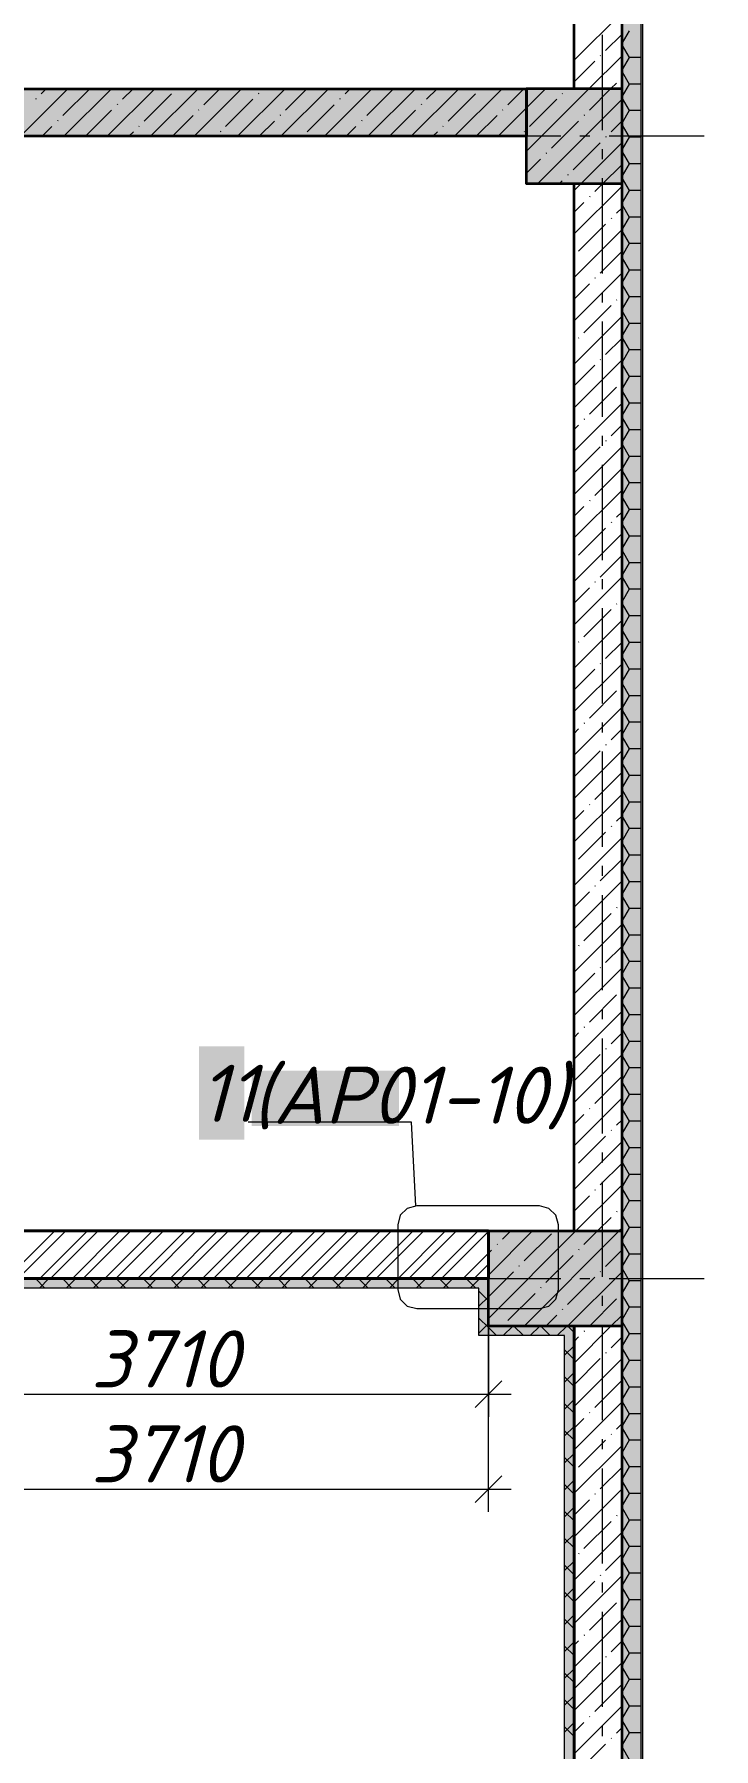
# Model space of a CAD drawing. Header units: millimetres. Extents: x -81576 to 1046824, y -248937 to 691537.
# Drawn here: x 119409 to 122978, y 561752 to 570757 of the extents above; entities that cross this region are included whole.
import ezdxf

# ---------------------------------------------------------------- set-up
doc = ezdxf.new("R2010")
doc.units = ezdxf.units.MM
doc.layers.add('PDF _Геометрия', color=7, linetype='Continuous', true_color=0x1d1d1d)
doc.layers.add('PDF _Сплошная заливка', color=7, linetype='Continuous', true_color=0xffffff)
doc.layers.add('PDF _Текст', color=7, linetype='Continuous')
doc.styles.add('PDF ISOCPEUR Italic', font='isocpeui.ttf')

msp = doc.modelspace()

# ---------------------------------------------------------------- hatches: boundary and pattern name
at = {"layer": 'PDF _Сплошная заливка', "true_color": 0x636466, "transparency": 33554559}
for points in [[(122496.5, 547323.5), (122596.5, 547323.5), (122596.5, 585573.6), (122496.5, 585573.6)], [(122596.5, 547331.5), (122604.5, 547331.5), (122604.5, 585581.6), (122596.5, 585581.6)], [(121994.5, 570221.2), (121994.5, 570471.2), (113544.5, 570471.2), (113544.5, 570221.2)], [(121994.5, 569971.6), (122494.5, 569971.6), (122494.5, 570471.6), (121994.5, 570471.6)], [(121794.5, 563971.6), (122494.5, 563971.6), (122494.5, 564471.6), (121794.5, 564471.6)], [(118134.5, 564171.6), (121794.5, 564171.6), (121794.5, 564221.6), (118134.5, 564221.6)], [(121794.5, 563921.6), (121794.5, 564171.6), (121744.5, 564171.6), (121744.5, 563921.6)], [(121794.5, 563921.6), (122244.5, 563921.6), (122244.5, 563971.6), (121794.5, 563971.6)], [(122244.5, 560771.6), (122244.5, 563921.6), (122194.5, 563921.6), (122194.5, 560771.6)]]:
    msp.add_hatch(color=251, dxfattribs=at).paths.add_polyline_path(points)

# ---------------------------------------------------------------- linework, layer by layer
at = {"layer": 'PDF _Геометрия', "color": 7, "lineweight": 13}
for points in [[(175144.5, 535711.5), (96494.5, 535711.5), (96384.5, 535711.5), (96384.5, 585471.6), (96384.5, 585581.6), (122494.5, 585581.6), (122604.5, 585581.6), (122604.5, 547331.5), (173334.5, 547331.5)], [(173334.5, 547323.5), (122596.5, 547323.5), (122596.5, 547331.5), (122596.5, 585573.6), (96392.5, 585573.6), (96392.5, 556381.6)], [(121794.5, 564221.6), (121794.5, 564171.6), (121794.5, 563971.6), (122244.5, 563971.6)], [(122194.5, 560821.6), (122194.5, 563921.6), (121794.5, 563921.6), (121744.5, 563921.6), (121744.5, 564171.6), (118134.5, 564171.6), (118134.5, 563971.6), (118134.5, 563921.6), (117584.5, 563921.6), (117534.5, 563921.6), (117534.5, 564171.6), (113444.5, 564171.6), (113444.5, 563971.6), (113444.5, 563921.6), (112694.5, 563921.6), (112644.5, 563921.6), (112644.5, 564171.6), (109094.5, 564171.6)]]:
    msp.add_lwpolyline(points, dxfattribs=at)
at = {"layer": 'PDF _Геометрия', "color": 7, "lineweight": 9}
for points in [[(96492.5, 562848.6), (96492.5, 585473.6), (122496.5, 585473.6), (122496.5, 547331.5), (122496.5, 547221.5), (122494.5, 547221.5), (122494.5, 547223.5), (173334.5, 547223.5), (173444.5, 547223.5), (173444.5, 547221.5), (173442.5, 547221.5), (173442.5, 550136.5), (173442.5, 550246.5), (173444.5, 550246.5), (170404.5, 550246.5), (170396.5, 550246.5)], [(122494.5, 547323.5), (122494.5, 547331.5), (122494.5, 585471.6), (96494.5, 585471.6), (96494.5, 562848.6)], [(122394.5, 570253.6), (122394.5, 570753.6)], [(119916.2, 570221.6), (119416.2, 570221.6)], [(120069.1, 570221.6), (120016.2, 570221.6)], [(120669.1, 570221.6), (120169.1, 570221.6)], [(120822.1, 570221.6), (120769.1, 570221.6)], [(121422.1, 570221.6), (120922, 570221.6)], [(121575, 570221.6), (121522.1, 570221.6)], [(122175, 570221.6), (121675, 570221.6)], [(122327.9, 570221.6), (122275, 570221.6)], [(122927.9, 570221.6), (122427.9, 570221.6)], [(122394.5, 570100.7), (122394.5, 570153.6)], [(122394.5, 569500.7), (122394.5, 570000.7)], [(122394.5, 569347.8), (122394.5, 569400.7)], [(122394.5, 568747.8), (122394.5, 569247.8)], [(122394.5, 568594.9), (122394.5, 568647.8)], [(122394.5, 567994.9), (122394.5, 568494.9)], [(122394.5, 567842), (122394.5, 567894.9)], [(122394.5, 567242), (122394.5, 567742)], [(122394.5, 567089.1), (122394.5, 567142)], [(122394.5, 566489.1), (122394.5, 566989.1)], [(122394.5, 566336.1), (122394.5, 566389.1)], [(122394.5, 565736.1), (122394.5, 566236.1)], [(122394.5, 565583.2), (122394.5, 565636.1)], [(122394.5, 564983.2), (122394.5, 565483.2)], [(122394.5, 564830.3), (122394.5, 564883.2)], [(122394.5, 564230.3), (122394.5, 564730.3)], [(119416.2, 564221.6), (119916.2, 564221.6)], [(120016.2, 564221.6), (120069.1, 564221.6)], [(120169.1, 564221.6), (120669.1, 564221.6)], [(120769.1, 564221.6), (120822.1, 564221.6)], [(120922, 564221.6), (121422.1, 564221.6)], [(121522.1, 564221.6), (121575, 564221.6)], [(121675, 564221.6), (122175, 564221.6)], [(122275, 564221.6), (122327.9, 564221.6)], [(122427.9, 564221.6), (122927.9, 564221.6)], [(122394.5, 564077.4), (122394.5, 564130.3)], [(121794.5, 562995.9), (121794.5, 563115.9), (121794.5, 563971.6), (121794.5, 563614.6), (121794.5, 563494.6)], [(122394.5, 563477.4), (122394.5, 563977.4)], [(121864.5, 563684.6), (121794.5, 563614.6), (121724.5, 563544.6)], [(117749.5, 563544.6), (117819.5, 563614.6), (118084.5, 563614.6), (121914.5, 563614.6)], [(122394.5, 563324.5), (122394.5, 563377.4)], [(122394.5, 562724.5), (122394.5, 563224.5)], [(117964.5, 563115.9), (121914.5, 563115.9)], [(121864.5, 563185.9), (121794.5, 563115.9), (121724.5, 563045.9)], [(122394.5, 562571.6), (122394.5, 562624.5)], [(122394.5, 561971.6), (122394.5, 562471.6)], [(122394.5, 561818.6), (122394.5, 561871.6)]]:
    msp.add_lwpolyline(points, dxfattribs=at)
at = {"layer": 'PDF _Геометрия', "color": 7, "lineweight": 35}
for points in [[(119075.8, 581821.6), (122244.5, 581821.6), (122244.5, 585221.6), (113544.5, 585221.6), (113544.5, 585471.6), (122494.5, 585471.6), (122494.5, 585221.6), (122494.5, 581571.6), (122494.5, 547771.5), (122244.5, 547771.5), (122244.5, 551621.5)], [(122244.5, 570471.6), (122244.5, 575971.6)], [(117569.5, 570221.2), (113544.5, 570221.2), (113544.5, 570471.2), (121994.5, 570471.2), (121994.5, 570221.2), (117819.5, 570221.2)], [(122244.5, 564471.6), (122244.5, 569971.6)], [(122244.5, 560771.6), (122244.5, 563921.6)]]:
    msp.add_lwpolyline(points, dxfattribs=at)
at = {"layer": 'PDF _Геометрия', "lineweight": 9}
for points in [[(122494.5, 570870.7), (122244.5, 570620.7)], [(122494.5, 570756.6), (122410.1, 570672.2)], [(122533.1, 570775.1), (122496.5, 570711.6)], [(122496.5, 570698.9), (122533.1, 570635.4)], [(122494.5, 570642.6), (122323.5, 570471.6), (121994.5, 570142.6)], [(122353.1, 570615.2), (122244.5, 570506.6)], [(122384, 570646.1), (122381.6, 570643.7)], [(122533.1, 570635.5), (122496.5, 570572)], [(122596.5, 570635.4), (122533.1, 570635.4)], [(122467.1, 570501.2), (122437.5, 570471.6), (122324.6, 570358.6)], [(122496.5, 570559.3), (122533.1, 570495.8)], [(122533.1, 570495.8), (122496.5, 570432.3)], [(122596.5, 570495.8), (122533.1, 570495.8)], [(119585.9, 570471.2), (119335.9, 570221.2)], [(119418.7, 570418), (119416.3, 570415.6)], [(119471.9, 570471.2), (119444.8, 570444.1)], [(119700, 570471.2), (119558.9, 570330.1)], [(119814, 570471.2), (119564, 570221.2)], [(120042.1, 570471.2), (119792.1, 570221.2)], [(119928.1, 570471.2), (119872.5, 570415.6)], [(120129.1, 570444.1), (119986.6, 570301.6)], [(120270.2, 570471.2), (120020.2, 570221.2)], [(120498.3, 570471.2), (120248.3, 570221.2)], [(120384.3, 570471.2), (120300.2, 570387.1)], [(120556.8, 570415.6), (120414.2, 570273.1)], [(120726.4, 570471.2), (120476.4, 570221.2)], [(120587.7, 570446.5), (120585.3, 570444.1)], [(120954.5, 570471.2), (120704.5, 570221.2)], [(120840.5, 570471.2), (120727.9, 570358.6)], [(121182.6, 570471.2), (120932.6, 570221.2)], [(121015.4, 570418), (121013, 570415.6)], [(121068.6, 570471.2), (121041.5, 570444.1)], [(121296.7, 570471.2), (121155.6, 570330.1)], [(121410.7, 570471.2), (121160.7, 570221.2)], [(121638.8, 570471.2), (121388.8, 570221.2)], [(121524.8, 570471.2), (121469.2, 570415.6)], [(121725.8, 570444.1), (121583.3, 570301.6)], [(121866.9, 570471.2), (121616.9, 570221.2)], [(122095.4, 570471.6), (121994.5, 570370.7), (121845, 570221.2)], [(121981, 570471.2), (121896.9, 570387.1)], [(122153.5, 570415.6), (122010.9, 570273.1)], [(122494.5, 570414.5), (122051.6, 569971.6)], [(122184.4, 570446.5), (122182, 570444.1)], [(122496.5, 570419.6), (122533.1, 570356.1)], [(119815.5, 570358.6), (119678.1, 570221.2)], [(119846.4, 570389.5), (119844, 570387.1)], [(120243.2, 570330.1), (120134.3, 570221.2)], [(120274.1, 570361), (120271.7, 570358.6)], [(120701.7, 570332.5), (120699.4, 570330.1)], [(120984.5, 570387.1), (120841.9, 570244.6)], [(121412.2, 570358.6), (121274.8, 570221.2)], [(121443.1, 570389.5), (121440.7, 570387.1)], [(121839.9, 570330.1), (121731, 570221.2)], [(121870.7, 570361), (121868.4, 570358.6)], [(122298.4, 570332.5), (122296.1, 570330.1)], [(122533.1, 570356.1), (122496.5, 570292.6)], [(122596.5, 570356.1), (122533.1, 570356.1)], [(119501.9, 570273.1), (119450, 570221.2)], [(119532.7, 570304), (119530.4, 570301.6)], [(119929.5, 570244.6), (119906.2, 570221.2)], [(119960.4, 570275.4), (119958, 570273.1)], [(120388.1, 570246.9), (120385.7, 570244.6)], [(120670.9, 570301.6), (120590.5, 570221.2)], [(121098.5, 570273.1), (121046.7, 570221.2)], [(121129.4, 570304), (121127.1, 570301.6)], [(121526.2, 570244.6), (121502.9, 570221.2)], [(121557.1, 570275.4), (121554.7, 570273.1)], [(121984.8, 570246.9), (121982.4, 570244.6)], [(122267.5, 570301.6), (122125, 570159)], [(122412.5, 570218.4), (122410.1, 570216)], [(122494.5, 570300.4), (122438.6, 570244.6)], [(122496.5, 570279.9), (122533.1, 570216.4)], [(122533.1, 570216.4), (122496.5, 570152.9)], [(122596.5, 570216.4), (122533.1, 570216.4)], [(122098.8, 570132.9), (122096.5, 570130.5)], [(122381.6, 570187.5), (122239, 570045)], [(122494.5, 570186.4), (122279.7, 569971.6), (122244.5, 569936.4)], [(122496.5, 570140.2), (122533.1, 570076.7)], [(122068, 570102), (121994.5, 570028.5)], [(122494.5, 570072.3), (122393.7, 569971.6), (122353.1, 569930.9)], [(122533.1, 570076.7), (122496.5, 570013.2)], [(122596.5, 570076.7), (122533.1, 570076.7)], [(122182, 569987.9), (122165.6, 569971.6)], [(122212.9, 570018.8), (122210.5, 570016.5)], [(122494.5, 569958.3), (122244.5, 569708.3)], [(122496.5, 570000.5), (122533.1, 569937)], [(122296.1, 569873.9), (122244.5, 569822.3)], [(122326.9, 569904.8), (122324.6, 569902.4)], [(122533.1, 569937), (122496.5, 569873.5)], [(122496.5, 569860.8), (122533.1, 569797.4)], [(122596.5, 569937), (122533.1, 569937)], [(122441, 569790.7), (122438.6, 569788.4)], [(122494.5, 569844.2), (122467.1, 569816.9)], [(122533.1, 569797.4), (122496.5, 569733.9)], [(122596.5, 569797.4), (122533.1, 569797.4)], [(122494.5, 569730.2), (122244.5, 569480.2)], [(122410.1, 569759.8), (122267.5, 569617.3)], [(122496.5, 569721.2), (122533.1, 569657.7)], [(122494.5, 569616.1), (122381.6, 569503.2)], [(122533.1, 569657.7), (122496.5, 569594.2)], [(122596.5, 569657.7), (122533.1, 569657.7)], [(122494.5, 569502.1), (122244.5, 569252.1)], [(122496.5, 569581.5), (122533.1, 569518)], [(122533.1, 569518), (122496.5, 569454.5)], [(122596.5, 569518), (122533.1, 569518)], [(122324.6, 569446.2), (122244.5, 569366.1)], [(122355.5, 569477.1), (122353.1, 569474.7)], [(122496.5, 569441.8), (122533.1, 569378.3)], [(122438.6, 569332.2), (122296.1, 569189.6)], [(122469.5, 569363), (122467.1, 569360.7)], [(122533.1, 569378.3), (122496.5, 569314.8)], [(122596.5, 569378.3), (122533.1, 569378.3)], [(122494.5, 569274), (122244.5, 569024)], [(122496.5, 569302.1), (122533.1, 569238.6)], [(122533.1, 569238.6), (122496.5, 569175.1)], [(122596.5, 569238.6), (122533.1, 569238.6)], [(122269.9, 569163.5), (122267.5, 569161.1)], [(122494.5, 569159.9), (122410.1, 569075.5)], [(122496.5, 569162.4), (122533.1, 569099)], [(122494.5, 569045.9), (122244.5, 568795.9)], [(122384, 569049.4), (122381.6, 569047)], [(122533.1, 569099), (122496.5, 569035.5)], [(122596.5, 569098.9), (122533.1, 569098.9)], [(122353.1, 569018.5), (122244.5, 568909.9)], [(122496.5, 569022.8), (122533.1, 568959.3)], [(122533.1, 568959.3), (122496.5, 568895.8)], [(122596.5, 568959.3), (122533.1, 568959.3)], [(122467.1, 568904.5), (122324.6, 568761.9)], [(122496.5, 568883.1), (122533.1, 568819.6)], [(122494.5, 568817.8), (122244.5, 568567.8)], [(122533.1, 568819.6), (122496.5, 568756.1)], [(122596.5, 568819.6), (122533.1, 568819.6)], [(122267.5, 568704.9), (122244.5, 568681.8)], [(122298.4, 568735.8), (122296.1, 568733.4)], [(122494.5, 568703.7), (122438.6, 568647.9)], [(122496.5, 568743.4), (122533.1, 568679.9)], [(122412.5, 568621.7), (122410.1, 568619.4)], [(122533.1, 568679.9), (122496.5, 568616.4)], [(122496.5, 568603.7), (122533.1, 568540.2)], [(122596.5, 568679.9), (122533.1, 568679.9)], [(122381.6, 568590.8), (122244.5, 568453.7)], [(122494.5, 568589.7), (122244.5, 568339.7)], [(122533.1, 568540.2), (122496.5, 568476.7)], [(122596.5, 568540.2), (122533.1, 568540.2)], [(122494.5, 568475.6), (122353.1, 568334.2)], [(122496.5, 568464), (122533.1, 568400.5)], [(122494.5, 568361.6), (122244.5, 568111.6)], [(122533.1, 568400.5), (122496.5, 568337)], [(122596.5, 568400.5), (122533.1, 568400.5)], [(122296.1, 568277.2), (122244.5, 568225.6)], [(122326.9, 568308.1), (122324.6, 568305.7)], [(122494.5, 568247.5), (122467.1, 568220.2)], [(122496.5, 568324.4), (122533.1, 568260.9)], [(122533.1, 568260.9), (122496.5, 568197.4)], [(122596.5, 568260.9), (122533.1, 568260.9)], [(122410.1, 568163.2), (122267.5, 568020.6)], [(122441, 568194), (122438.6, 568191.7)], [(122496.5, 568184.7), (122533.1, 568121.2)], [(122494.5, 568133.5), (122244.5, 567883.5)], [(122533.1, 568121.2), (122496.5, 568057.7)], [(122596.5, 568121.2), (122533.1, 568121.2)], [(122494.5, 568019.4), (122381.6, 567906.5)], [(122496.5, 568045), (122533.1, 567981.5)], [(122533.1, 567981.5), (122496.5, 567918)], [(122596.5, 567981.5), (122533.1, 567981.5)], [(122494.5, 567905.4), (122244.5, 567655.4)], [(122355.5, 567880.4), (122353.1, 567878)], [(122496.5, 567905.3), (122533.1, 567841.8)], [(122324.6, 567849.5), (122244.5, 567769.4)], [(122533.1, 567841.8), (122496.5, 567778.3)], [(122596.5, 567841.8), (122533.1, 567841.8)], [(122438.6, 567735.5), (122296.1, 567592.9)], [(122469.5, 567766.4), (122467.1, 567764)], [(122496.5, 567765.6), (122533.1, 567702.1)], [(122533.1, 567702.1), (122496.5, 567638.6)], [(122596.5, 567702.1), (122533.1, 567702.1)], [(122494.5, 567677.3), (122244.5, 567427.3)], [(122496.5, 567625.9), (122533.1, 567562.5)], [(122269.9, 567566.8), (122267.5, 567564.4)], [(122494.5, 567563.2), (122410.1, 567478.9)], [(122533.1, 567562.5), (122496.5, 567499)], [(122596.5, 567562.5), (122533.1, 567562.5)], [(122494.5, 567449.2), (122244.5, 567199.2)], [(122384, 567452.7), (122381.6, 567450.3)], [(122496.5, 567486.3), (122533.1, 567422.8)], [(122353.1, 567421.8), (122244.5, 567313.2)], [(122533.1, 567422.8), (122496.5, 567359.3)], [(122496.5, 567346.6), (122533.1, 567283.1)], [(122596.5, 567422.8), (122533.1, 567422.8)], [(122467.1, 567307.8), (122324.6, 567165.2)], [(122533.1, 567283.1), (122496.5, 567219.6)], [(122596.5, 567283.1), (122533.1, 567283.1)], [(122494.5, 567221.1), (122244.5, 566971.1)], [(122496.5, 567206.9), (122533.1, 567143.4)], [(122267.5, 567108.2), (122244.5, 567085.1)], [(122298.4, 567139.1), (122296.1, 567136.7)], [(122494.5, 567107), (122438.6, 567051.2)], [(122533.1, 567143.4), (122496.5, 567079.9)], [(122496.5, 567067.2), (122533.1, 567003.7)], [(122596.5, 567143.4), (122533.1, 567143.4)], [(122381.6, 566994.1), (122244.5, 566857)], [(122494.5, 566993), (122244.5, 566743)], [(122412.5, 567025), (122410.1, 567022.7)], [(122533.1, 567003.7), (122496.5, 566940.2)], [(122596.5, 567003.7), (122533.1, 567003.7)], [(122496.5, 566927.5), (122533.1, 566864.1)], [(122494.5, 566878.9), (122353.1, 566737.5)], [(122533.1, 566864.1), (122496.5, 566800.6)], [(122596.5, 566864), (122533.1, 566864)], [(122494.5, 566764.9), (122244.5, 566514.9)], [(122326.9, 566711.4), (122324.6, 566709)], [(122496.5, 566787.9), (122533.1, 566724.4)], [(122533.1, 566724.4), (122496.5, 566660.9)], [(122596.5, 566724.4), (122533.1, 566724.4)], [(122296.1, 566680.5), (122244.5, 566628.9)], [(122494.5, 566650.8), (122467.1, 566623.5)], [(122496.5, 566648.2), (122533.1, 566584.7)], [(122494.5, 566536.8), (122244.5, 566286.8)], [(122410.1, 566566.5), (122267.5, 566423.9)], [(122441, 566597.3), (122438.6, 566595)], [(122533.1, 566584.7), (122496.5, 566521.2)], [(122596.5, 566584.7), (122533.1, 566584.7)], [(122496.5, 566508.5), (122533.1, 566445)], [(122533.1, 566445), (122496.5, 566381.5)], [(122596.5, 566445), (122533.1, 566445)], [(122494.5, 566422.7), (122381.6, 566309.9)], [(122496.5, 566368.8), (122533.1, 566305.3)], [(122494.5, 566308.7), (122244.5, 566058.7)], [(122355.5, 566283.7), (122353.1, 566281.3)], [(122533.1, 566305.3), (122496.5, 566241.8)], [(122596.5, 566305.3), (122533.1, 566305.3)], [(122324.6, 566252.8), (122244.5, 566172.7)], [(122469.5, 566169.7), (122467.1, 566167.3)], [(122496.5, 566229.1), (122533.1, 566165.6)], [(122533.1, 566165.6), (122496.5, 566102.1)], [(122596.5, 566165.6), (122533.1, 566165.6)], [(122494.5, 566080.6), (122244.5, 565830.6)], [(122438.6, 566138.8), (122296.1, 565996.2)], [(122496.5, 566089.5), (122533.1, 566026)], [(122533.1, 566026), (122496.5, 565962.5)], [(122596.5, 566026), (122533.1, 566026)], [(122269.9, 565970.1), (122267.5, 565967.7)], [(122494.5, 565966.5), (122410.1, 565882.2)], [(122496.5, 565949.8), (122533.1, 565886.3)], [(122494.5, 565852.5), (122244.5, 565602.5)], [(122353.1, 565825.1), (122244.5, 565716.5)], [(122384, 565856), (122381.6, 565853.7)], [(122533.1, 565886.3), (122496.5, 565822.8)], [(122496.5, 565810.1), (122533.1, 565746.6)], [(122596.5, 565886.3), (122533.1, 565886.3)], [(122533.1, 565746.6), (122496.5, 565683.1)], [(122596.5, 565746.6), (122533.1, 565746.6)], [(122494.5, 565624.4), (122244.5, 565374.4)], [(122467.1, 565711.1), (122324.6, 565568.5)], [(122496.5, 565670.4), (122533.1, 565606.9)], [(122298.4, 565542.4), (122296.1, 565540)], [(122533.1, 565606.9), (122496.5, 565543.4)], [(122596.5, 565606.9), (122533.1, 565606.9)], [(122267.5, 565511.5), (122244.5, 565488.4)], [(122494.5, 565510.3), (122438.6, 565454.5)], [(122496.5, 565530.7), (122533.1, 565467.2)], [(122533.1, 565467.2), (122496.5, 565403.7)], [(122596.5, 565467.2), (122533.1, 565467.2)], [(122381.6, 565397.5), (122244.5, 565260.3)], [(122494.5, 565396.3), (122244.5, 565146.3)], [(122412.5, 565428.3), (122410.1, 565426)], [(122496.5, 565391), (122533.1, 565327.6)], [(122494.5, 565282.2), (122353.1, 565140.8)], [(122533.1, 565327.6), (122496.5, 565264.1)], [(122596.5, 565327.6), (122533.1, 565327.6)], [(122496.5, 565251.4), (122533.1, 565187.9)], [(122533.1, 565187.9), (122496.5, 565124.4)], [(122596.5, 565187.9), (122533.1, 565187.9)], [(122494.5, 565168.2), (122244.5, 564918.2)], [(122296.1, 565083.8), (122244.5, 565032.2)], [(122326.9, 565114.7), (122324.6, 565112.3)], [(122496.5, 565111.7), (122533.1, 565048.2)], [(122441, 565000.7), (122438.6, 564998.3)], [(122494.5, 565054.1), (122467.1, 565026.8)], [(122533.1, 565048.2), (122496.5, 564984.7)], [(122596.5, 565048.2), (122533.1, 565048.2)], [(122494.5, 564940.1), (122244.5, 564690.1)], [(122410.1, 564969.8), (122267.5, 564827.2)], [(122496.5, 564972), (122533.1, 564908.5)], [(122533.1, 564908.5), (122496.5, 564845)], [(122596.5, 564908.5), (122533.1, 564908.5)], [(122494.5, 564826), (122381.6, 564713.2)], [(122496.5, 564832.3), (122533.1, 564768.8)], [(122533.1, 564768.8), (122496.5, 564705.3)], [(122596.5, 564768.8), (122533.1, 564768.8)], [(122494.5, 564712), (122254, 564471.6), (121794.5, 564012)], [(122324.6, 564656.1), (122244.5, 564576)], [(122355.5, 564687), (122353.1, 564684.7)], [(122496.5, 564692.6), (122533.1, 564629.1)], [(122469.5, 564573), (122467.1, 564570.6)], [(122533.1, 564629.2), (122496.5, 564565.7)], [(122496.5, 564553), (122533.1, 564489.5)], [(122596.5, 564629.1), (122533.1, 564629.1)], [(121797.8, 564471.6), (121794.5, 564468.2)], [(122025.9, 564471.6), (121794.5, 564240.1)], [(121911.9, 564471.6), (121868.4, 564428)], [(122494.5, 564483.9), (122482.1, 564471.6), (121982.1, 563971.6)], [(122125, 564456.6), (121982.4, 564314)], [(122438.6, 564542.1), (122368.1, 564471.6), (122296.1, 564399.5)], [(122533.1, 564489.5), (122496.5, 564426)], [(122596.5, 564489.5), (122533.1, 564489.5)], [(121811.3, 564371), (121794.5, 564354.1)], [(121842.2, 564401.9), (121839.9, 564399.5)], [(122269.9, 564373.4), (122267.5, 564371)], [(122494.5, 564369.8), (122410.1, 564285.5)], [(122496.5, 564413.3), (122533.1, 564349.8)], [(121956.3, 564287.8), (121953.9, 564285.5)], [(122239, 564342.5), (122096.5, 564199.9)], [(122533.1, 564349.8), (122496.5, 564286.3)], [(122496.5, 564273.6), (122533.1, 564210.1)], [(122596.5, 564349.8), (122533.1, 564349.8)], [(119415.3, 564221.6), (119465.3, 564171.6)], [(119485.8, 564221.6), (119435.8, 564171.6)], [(119556.7, 564221.6), (119606.7, 564171.6)], [(119627.2, 564221.6), (119577.2, 564171.6)], [(119698.2, 564221.6), (119748.2, 564171.6)], [(119768.7, 564221.6), (119718.7, 564171.6)], [(119839.6, 564221.6), (119889.6, 564171.6)], [(119910.1, 564221.6), (119860.1, 564171.6)], [(119981, 564221.6), (120031, 564171.6)], [(120051.5, 564221.6), (120001.5, 564171.6)], [(120122.4, 564221.6), (120172.4, 564171.6)], [(120192.9, 564221.6), (120142.9, 564171.6)], [(120263.9, 564221.6), (120313.8, 564171.6)], [(120334.3, 564221.6), (120284.3, 564171.6)], [(120405.3, 564221.6), (120455.3, 564171.6)], [(120475.8, 564221.6), (120425.8, 564171.6)], [(120546.7, 564221.6), (120596.7, 564171.6)], [(120617.2, 564221.6), (120567.2, 564171.6)], [(120688.1, 564221.6), (120738.1, 564171.6)], [(120758.6, 564221.6), (120708.6, 564171.6)], [(120829.5, 564221.6), (120879.5, 564171.6)], [(120900, 564221.6), (120850, 564171.6)], [(120971, 564221.6), (121021, 564171.6)], [(121041.5, 564221.6), (120991.5, 564171.6)], [(121112.4, 564221.6), (121162.4, 564171.6)], [(121182.9, 564221.6), (121132.9, 564171.6)], [(121253.8, 564221.6), (121303.8, 564171.6)], [(121324.3, 564221.6), (121274.3, 564171.6)], [(121395.2, 564221.6), (121445.2, 564171.6)], [(121465.7, 564221.6), (121415.7, 564171.6)], [(121536.6, 564221.6), (121586.6, 564171.6)], [(121607.1, 564221.6), (121557.1, 564171.6)], [(121678.1, 564221.6), (121728.1, 564171.6)], [(121748.6, 564221.6), (121698.6, 564171.6)], [(121925.4, 564257), (121794.5, 564126)], [(122494.5, 564255.8), (122210.2, 563971.6)], [(122353.1, 564228.5), (122210.5, 564085.9)], [(122384, 564259.3), (122381.6, 564257)], [(122533.1, 564210.1), (122496.5, 564146.6)], [(122596.5, 564210.1), (122533.1, 564210.1)], [(121744.5, 564155.1), (121794.5, 564105.1)], [(121794.5, 564126), (121744.5, 564076)], [(122039.4, 564142.9), (121896.9, 564000.4)], [(122070.3, 564173.8), (122068, 564171.4)], [(122467.1, 564114.4), (122324.6, 563971.8)], [(122496.5, 564133.9), (122533.1, 564070.4)], [(121744.5, 564013.7), (121794.5, 563963.7), (121836.6, 563921.6)], [(122153.5, 564028.9), (122096.2, 563971.6)], [(122184.4, 564059.8), (122182, 564057.4)], [(122494.5, 564027.7), (122438.3, 563971.6), (122244.5, 563777.7)], [(122533.1, 564070.4), (122496.5, 564006.9)], [(122596.5, 564070.4), (122533.1, 564070.4)], [(121794.5, 563984.6), (121744.5, 563934.6)], [(121870.7, 563974.2), (121868.4, 563971.8)], [(121922.8, 563971.6), (121872.8, 563921.6)], [(121928.1, 563971.6), (121978.1, 563921.6)], [(122064.2, 563971.6), (122014.2, 563921.6)], [(122069.5, 563971.6), (122119.5, 563921.6)], [(122205.7, 563971.6), (122155.7, 563921.6)], [(122210.9, 563971.6), (122244.5, 563938)], [(122267.5, 563914.8), (122244.5, 563891.7)], [(122298.4, 563945.7), (122296.1, 563943.3)], [(122494.5, 563913.6), (122438.6, 563857.8)], [(122496.5, 563994.2), (122533.1, 563930.7)], [(122533.1, 563930.7), (122496.5, 563867.2)], [(122596.5, 563930.7), (122533.1, 563930.7)], [(122244.5, 563868.9), (122194.5, 563818.9)], [(122194.5, 563846.6), (122244.5, 563796.6)], [(122412.5, 563831.7), (122410.1, 563829.3)], [(122496.5, 563854.6), (122533.1, 563791.1)], [(122381.6, 563800.8), (122244.5, 563663.6)], [(122494.5, 563799.6), (122244.5, 563549.6)], [(122533.1, 563791.1), (122496.5, 563727.6)], [(122596.5, 563791.1), (122533.1, 563791.1)], [(122244.5, 563727.5), (122194.5, 563677.5)], [(122194.5, 563705.1), (122244.5, 563655.1)], [(122494.5, 563685.5), (122353.1, 563544.2)], [(122496.5, 563714.9), (122533.1, 563651.4)], [(122533.1, 563651.4), (122496.5, 563587.9)], [(122596.5, 563651.4), (122533.1, 563651.4)], [(122244.5, 563586.1), (122194.5, 563536.1)], [(122194.5, 563563.7), (122244.5, 563513.7)], [(122494.5, 563571.5), (122244.5, 563321.5)], [(122496.5, 563575.2), (122533.1, 563511.7)], [(122296.1, 563487.1), (122244.5, 563435.5)], [(122326.9, 563518), (122324.6, 563515.6)], [(122533.1, 563511.7), (122496.5, 563448.2)], [(122596.5, 563511.7), (122533.1, 563511.7)], [(122244.5, 563444.7), (122194.5, 563394.7)], [(122194.5, 563422.3), (122244.5, 563372.3)], [(122410.1, 563373.1), (122267.5, 563230.5)], [(122441, 563404), (122438.6, 563401.6)], [(122494.5, 563457.5), (122467.1, 563430.1)], [(122496.5, 563435.5), (122533.1, 563372)], [(122533.1, 563372), (122496.5, 563308.5)], [(122596.5, 563372), (122533.1, 563372)], [(122244.5, 563303.3), (122194.5, 563253.3)], [(122494.5, 563343.4), (122244.5, 563093.4)], [(122496.5, 563295.8), (122533.1, 563232.3)], [(122194.5, 563280.9), (122244.5, 563230.9)], [(122494.5, 563229.4), (122381.6, 563116.5)], [(122533.1, 563232.3), (122496.5, 563168.8)], [(122596.5, 563232.3), (122533.1, 563232.3)], [(122244.5, 563161.8), (122194.5, 563111.8)], [(122194.5, 563139.5), (122244.5, 563089.5)], [(122494.5, 563115.3), (122244.5, 562865.3)], [(122496.5, 563156.1), (122533.1, 563092.7)], [(122244.5, 563020.4), (122194.5, 562970.4)], [(122324.6, 563059.4), (122244.5, 562979.4)], [(122355.5, 563090.3), (122353.1, 563088)], [(122533.1, 563092.7), (122496.5, 563029.2)], [(122496.5, 563016.5), (122533.1, 562953)], [(122596.5, 563092.7), (122533.1, 563092.7)], [(122194.5, 562998), (122244.5, 562948)], [(122438.6, 562945.4), (122296.1, 562802.8)], [(122469.5, 562976.3), (122467.1, 562973.9)], [(122533.1, 562953), (122496.5, 562889.5)], [(122596.5, 562953), (122533.1, 562953)], [(122244.5, 562879), (122194.5, 562829)], [(122194.5, 562856.6), (122244.5, 562806.6)], [(122494.5, 562887.2), (122244.5, 562637.2)], [(122496.5, 562876.8), (122533.1, 562813.3)], [(122269.9, 562776.7), (122267.5, 562774.3)], [(122494.5, 562773.2), (122410.1, 562688.8)], [(122533.1, 562813.3), (122496.5, 562749.8)], [(122596.5, 562813.3), (122533.1, 562813.3)], [(122244.5, 562737.6), (122194.5, 562687.6)], [(122194.5, 562715.2), (122244.5, 562665.2)], [(122494.5, 562659.1), (122244.5, 562409.1)], [(122384, 562662.6), (122381.6, 562660.3)], [(122496.5, 562737.1), (122533.1, 562673.6)], [(122533.1, 562673.6), (122496.5, 562610.1)], [(122596.5, 562673.6), (122533.1, 562673.6)], [(122244.5, 562596.1), (122194.5, 562546.1)], [(122194.5, 562573.8), (122244.5, 562523.8)], [(122353.1, 562631.8), (122244.5, 562523.2)], [(122496.5, 562597.4), (122533.1, 562533.9)], [(122467.1, 562517.7), (122324.6, 562375.2)], [(122533.1, 562533.9), (122496.5, 562470.4)], [(122596.5, 562533.9), (122533.1, 562533.9)], [(122244.5, 562454.7), (122194.5, 562404.7)], [(122194.5, 562432.4), (122244.5, 562382.4)], [(122494.5, 562431), (122244.5, 562181)], [(122496.5, 562457.7), (122533.1, 562394.2)], [(122533.1, 562394.3), (122496.5, 562330.8)], [(122596.5, 562394.2), (122533.1, 562394.2)], [(122244.5, 562313.3), (122194.5, 562263.3)], [(122267.5, 562318.1), (122244.5, 562295.1)], [(122298.4, 562349), (122296.1, 562346.6)], [(122494.5, 562317), (122438.6, 562261.1)], [(122496.5, 562318.1), (122533.1, 562254.6)], [(122194.5, 562290.9), (122244.5, 562240.9)], [(122381.6, 562204.1), (122244.5, 562067)], [(122494.5, 562202.9), (122244.5, 561952.9)], [(122412.5, 562235), (122410.1, 562232.6)], [(122533.1, 562254.6), (122496.5, 562191.1)], [(122596.5, 562254.6), (122533.1, 562254.6)], [(122244.5, 562171.9), (122194.5, 562121.9)], [(122194.5, 562149.5), (122244.5, 562099.5)], [(122496.5, 562178.4), (122533.1, 562114.9)], [(122533.1, 562114.9), (122496.5, 562051.4)], [(122596.5, 562114.9), (122533.1, 562114.9)], [(122244.5, 562030.5), (122194.5, 561980.5)], [(122494.5, 562088.9), (122353.1, 561947.5)], [(122496.5, 562038.7), (122533.1, 561975.2)], [(122194.5, 562008.1), (122244.5, 561958.1)], [(122494.5, 561974.8), (122244.5, 561724.8)], [(122533.1, 561975.2), (122496.5, 561911.7)], [(122596.5, 561975.2), (122533.1, 561975.2)], [(122244.5, 561889), (122194.5, 561839)], [(122194.5, 561866.7), (122244.5, 561816.7)], [(122296.1, 561890.4), (122244.5, 561838.9)], [(122326.9, 561921.3), (122324.6, 561919)], [(122494.5, 561860.8), (122467.1, 561833.4)], [(122496.5, 561899), (122533.1, 561835.5)], [(122410.1, 561776.4), (122267.5, 561633.8)], [(122441, 561807.3), (122438.6, 561804.9)], [(122533.1, 561835.5), (122496.5, 561772)], [(122496.5, 561759.3), (122533.1, 561695.8)], [(122596.5, 561835.5), (122533.1, 561835.5)]]:
    msp.add_lwpolyline(points, dxfattribs=at)
at = {"layer": 'PDF _Геометрия', "color": 7, "lineweight": 35}
for points in [[(122494.5, 570471.6), (122494.5, 569971.6), (121994.5, 569971.6), (121994.5, 570471.6)], [(121794.5, 564471.6), (122494.5, 564471.6), (122494.5, 563971.6), (121794.5, 563971.6)]]:
    msp.add_lwpolyline(points, close=True, dxfattribs=at)
at = {"layer": 'PDF _Геометрия', "color": 174, "lineweight": 9, "true_color": 0x0000a0}
msp.add_lwpolyline([(121412.8, 564603.5), (121389.9, 565042.6), (120532.9, 565042.6)], dxfattribs=at)
at = {"layer": 'PDF _Геометрия', "color": 16, "lineweight": 40, "true_color": 0x800000}
msp.add_lwpolyline([(104544.5, 564221.6), (104544.5, 564471.6), (117569.5, 564471.6), (117569.5, 564758.6), (117819.5, 564758.6), (117819.5, 564471.6), (121794.5, 564471.6), (121794.5, 564221.6), (118134.5, 564221.6)], dxfattribs=at)
at = {"layer": 'PDF _Геометрия', "color": 7, "lineweight": 9}
msp.add_lwpolyline([(122162.2, 564503.6), (122148.8, 564553.6), (122112.2, 564590.2), (122062.2, 564603.6), (121418, 564603.6), (121368, 564590.2), (121331.4, 564553.6), (121318, 564503.6), (121318, 564163.8), (121331.4, 564113.8), (121368, 564077.2), (121418, 564063.8), (122062.2, 564063.8), (122112.2, 564077.2), (122148.8, 564113.8), (122162.2, 564163.8)], close=True, dxfattribs=at)
at = {"layer": 'PDF _Геометрия', "color": 24, "lineweight": 9, "true_color": 0x8e1d1d}
for points in [[(119516.9, 564471.6), (119266.9, 564221.6)], [(119573.9, 564471.6), (119323.9, 564221.6)], [(119687.9, 564471.6), (119437.9, 564221.6)], [(119745, 564471.6), (119495, 564221.6)], [(119859, 564471.6), (119609, 564221.6)], [(119916, 564471.6), (119666, 564221.6)], [(120030.1, 564471.6), (119780.1, 564221.6)], [(120087.1, 564471.6), (119837.1, 564221.6)], [(120201.2, 564471.6), (119951.2, 564221.6)], [(120258.2, 564471.6), (120008.2, 564221.6)], [(120372.2, 564471.6), (120122.2, 564221.6)], [(120429.2, 564471.6), (120179.2, 564221.6)], [(120543.3, 564471.6), (120293.3, 564221.6)], [(120600.3, 564471.6), (120350.3, 564221.6)], [(120714.4, 564471.6), (120464.4, 564221.6)], [(120771.4, 564471.6), (120521.4, 564221.6)], [(120885.4, 564471.6), (120635.4, 564221.6)], [(120942.5, 564471.6), (120692.5, 564221.6)], [(121056.5, 564471.6), (120806.5, 564221.6)], [(121113.5, 564471.6), (120863.5, 564221.6)], [(121227.6, 564471.6), (120977.6, 564221.6)], [(121284.6, 564471.6), (121034.6, 564221.6)], [(121398.7, 564471.6), (121148.7, 564221.6)], [(121455.7, 564471.6), (121205.7, 564221.6)], [(121569.7, 564471.6), (121319.7, 564221.6)], [(121626.8, 564471.6), (121376.8, 564221.6)], [(121740.8, 564471.6), (121490.8, 564221.6)], [(121794.5, 564468.2), (121547.8, 564221.6)], [(121794.5, 564354.1), (121661.9, 564221.6)], [(121794.5, 564297.1), (121718.9, 564221.6)]]:
    msp.add_lwpolyline(points, dxfattribs=at)
at = {"layer": 'PDF _Геометрия', "color": 7, "lineweight": 40}
for points in [[(118084.5, 564221.6), (118134.5, 564221.6), (121794.5, 564221.6)], [(122244.5, 563971.6), (122244.5, 563921.6), (122244.5, 560771.6)]]:
    msp.add_lwpolyline(points, dxfattribs=at)
at = {"layer": 'PDF _Сплошная заливка', "lineweight": 9, "transparency": 33554559}
for points in [[(120275, 565440.5), (120513.1, 565440.5), (120275, 564951), (120513.1, 564951)], [(120550.8, 565313.3), (120604.4, 565313.3), (120550.8, 565022.2), (120604.4, 565022.2)], [(120604.4, 565313.3), (120842.5, 565313.3), (120604.4, 565022.2), (120842.5, 565022.2)], [(120842.5, 565313.3), (121324.7, 565313.3), (120842.5, 565022.2), (121324.7, 565022.2)]]:
    msp.add_solid(points, dxfattribs=at)

# ---------------------------------------------------------------- texts
at = {"layer": 'PDF _Текст', "char_height": 300, "attachment_point": 4, "style": 'PDF ISOCPEUR Italic'}
for s, insert in [('(АР01-10)', (120550.8, 565169.7)), ('11', (120275, 565194.4)), ('3710', (119705.8, 563799.4)), ('3710', (119705.8, 563300.6))]:
    msp.add_mtext(s, dxfattribs=dict(at, insert=insert))

doc.saveas('drawing.dxf')
